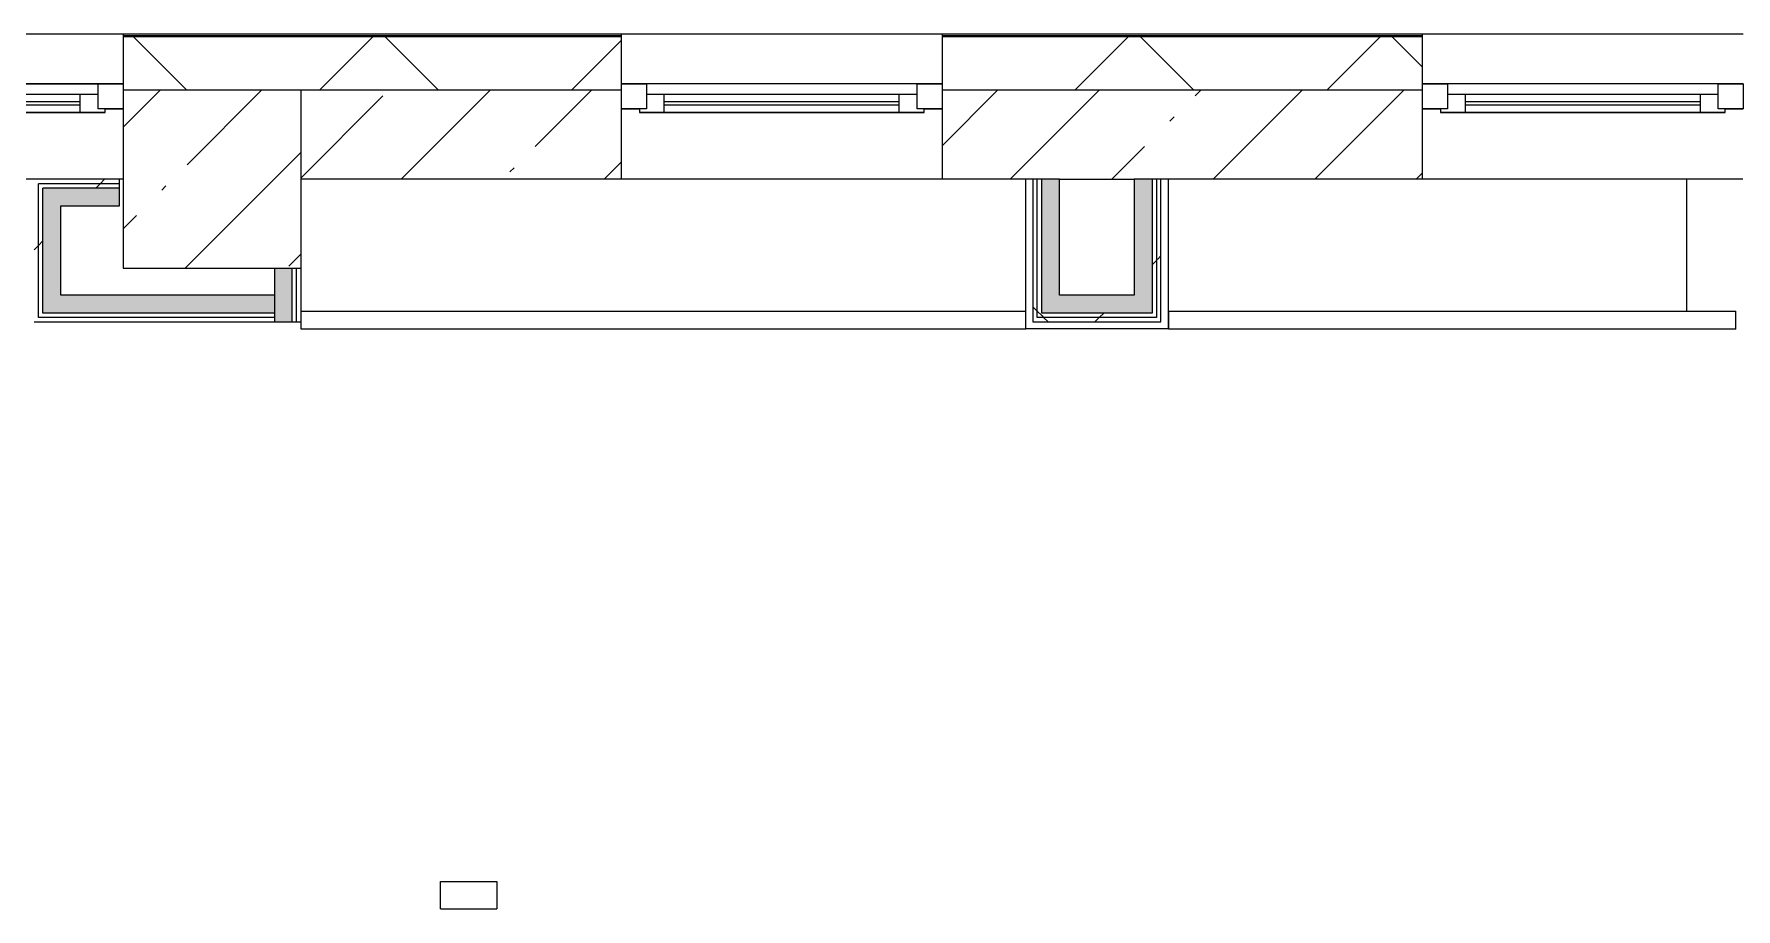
# Model space of a CAD drawing. Header units: millimetres. Extents: x -3245 to 186632, y -8553 to 29000.
# Drawn here: x 174973 to 179753, y 19100 to 21558 of the extents above; entities that cross this region are included whole.
import ezdxf

# ---------------------------------------------------------------- set-up
doc = ezdxf.new("R2010")
doc.units = ezdxf.units.MM
doc.linetypes.add('200_ШТРИХ__ш1_п0_6_', pattern=[800, 500, -300])
for name, color, linetype, lineweight in [('A-DETL-MBND-1', 7, '200_ШТРИХ__ш1_п0_6_', 9), ('A-GLAZ-2', 7, 'Continuous', 5), ('A-WALL', 7, 'Continuous', 9), ('A-WALL-7', 7, 'Continuous', 5), ('I-WALL-29', 7, 'Continuous', 5), ('S-COLS-2', 7, 'Continuous', 5)]:
    doc.layers.add(name, color=color, linetype=linetype, lineweight=lineweight)
for name, color, linetype, lineweight, true_color in [('A-FLOR-2', 7, 'Continuous', 5, 0xaaaaaa), ('I-WALL-27', 7, 'Continuous', 5, 0xe7e7e7), ('I-WALL-28', 7, 'Continuous', 9, 0xe7e7e7)]:
    doc.layers.add(name, color=color, linetype=linetype, lineweight=lineweight, true_color=true_color)
pattern_1 = [(45, (59622.45, 0), (-530.33, 530.33), []), (135, (59622.45, 0), (-530.33, -530.33), [])]

# ---------------------------------------------------------------- blocks, each defined once
blk = doc.blocks.new('120_Окно_СКБ_1Ст - 120_Окно_СКБ_1Ст 900х2500_h_ с форточкой-V166-2_4_1_птичка')
at = {"layer": 'A-GLAZ-2'}
for p, q in [((-450, -127), (-450, -57)), ((-450, -57), (-380, -57)), ((450, -57), (-450, -57)), ((-380, -57), (-380, -127)), ((380, -87), (-380, -87)), ((-380, -87), (-380, -127)), ((-330, -137), (-330, -87)), ((330, -137), (330, -87)), ((380, -127), (380, -57)), ((380, -57), (450, -57)), ((380, -127), (380, -87)), ((450, -57), (450, -127)), ((-380, -127), (-450, -127)), ((-450, -127), (-400, -127)), ((-380, -127), (-400, -127)), ((-400, -127), (-400, -137)), ((-400, -137), (400, -137)), ((400, -137), (-400, -137)), ((-330, -107), (330, -107)), ((330, -117), (-330, -117)), ((450, -127), (380, -127)), ((400, -127), (380, -127)), ((400, -127), (449.8, -127)), ((400, -137), (400, -127))]:
    blk.add_line(p, q, dxfattribs=at)
blk = doc.blocks.new('120_Окно_СКБ_2Ст_Фрамуга сверху - 120_Окно_СКБ_2Ст_2300х2500_h_ ДОО-V190-2_4_1_птичка')
at = {"layer": 'A-GLAZ-2'}
for p, q in [((-1150, -127), (-1150, -57)), ((-1150, -57), (-1080, -57)), ((1150, -57), (-1150, -57)), ((-1080, -57), (-1080, -127)), ((-1080, -57), (1080, -57)), ((520, -87), (-1080, -87)), ((-1080, -87), (-1080, -127)), ((-1030, -137), (-1030, -87)), ((470, -137), (470, -87)), ((520, -127), (520, -57)), ((520, -57), (590, -57)), ((520, -127), (520, -87)), ((590, -57), (590, -127)), ((1080, -87), (590, -87)), ((590, -87), (590, -127)), ((640, -137), (640, -87)), ((1030, -137), (1030, -87)), ((1080, -127), (1080, -57)), ((1080, -57), (1150, -57)), ((1080, -127), (1080, -87)), ((1150, -57), (1150, -127)), ((-1080, -127), (-1150, -127)), ((-1150, -127), (-1100, -127)), ((-1080, -127), (-1100, -127)), ((-1100, -127), (-1100, -137)), ((-1100, -137), (540, -137)), ((540, -137), (-1100, -137)), ((-1030, -107), (470, -107)), ((470, -117), (-1030, -117)), ((590, -127), (520, -127)), ((540, -127), (520, -127)), ((540, -127), (570, -127)), ((540, -127), (570, -127)), ((540, -137), (540, -127)), ((590, -127), (570, -127)), ((570, -127), (570, -137)), ((570, -137), (1100, -137)), ((1100, -137), (570, -137)), ((640, -107), (1030, -107)), ((1030, -117), (640, -117)), ((1150, -127), (1080, -127)), ((1100, -127), (1080, -127)), ((1100, -127), (1150, -127)), ((1100, -137), (1100, -127))]:
    blk.add_line(p, q, dxfattribs=at)
blk = doc.blocks.new('120_Окно_СКБ_1Ст - 120_Окно_СКБ_1Ст 900х2500_h_ с форточкой-22877787-2_4_1_птичка')
at = {"layer": 'A-GLAZ-2'}
for p, q in [((-450, -127), (-450, -57)), ((-450, -57), (-380, -57)), ((450, -57), (-450, -57)), ((-380, -57), (-380, -127)), ((380, -87), (-380, -87)), ((-380, -87), (-380, -127)), ((-330, -137), (-330, -87)), ((330, -137), (330, -87)), ((380, -127), (380, -57)), ((380, -57), (450, -57)), ((380, -127), (380, -87)), ((450, -57), (450, -127)), ((-380, -127), (-450, -127)), ((-450, -127), (-400, -127)), ((-380, -127), (-400, -127)), ((-400, -127), (-400, -137)), ((-400, -137), (400, -137)), ((400, -137), (-400, -137)), ((-330, -107), (330, -107)), ((330, -117), (-330, -117)), ((450, -127), (380, -127)), ((400, -127), (380, -127)), ((400, -127), (450, -127)), ((400, -137), (400, -127))]:
    blk.add_line(p, q, dxfattribs=at)
blk = doc.blocks.new('BSC_Колонна _Прямоугольная - 500х500-23282985-2_4_1_птичка')
at = {"layer": 'S-COLS-2'}
h = blk.add_hatch(dxfattribs=at)
h.set_pattern_fill('FP_193', color=256, style=0, pattern_type=2)
h.set_pattern_definition([(45, (-115850.45, -21150), (-285.1231, 285.1231), []), (45, (-115565.32, -21150), (-285.1231, 285.1231), [504.031, -100.806, 16.764, -84.042])])
h.paths.add_polyline_path([(-250, -250), (250, -250), (250, 250), (-250, 250), (-250, -95.3)])
for p, q in [((250, 250), (-250, 250)), ((-250, 250), (-250, -250)), ((250, -250), (250, 250)), ((-250, -250), (250, -250))]:
    blk.add_line(p, q, dxfattribs=at)

msp = doc.modelspace()

# ---------------------------------------------------------------- hatches: boundary and pattern name
at = {"layer": 'A-WALL-7'}
h = msp.add_hatch(dxfattribs=at)
h.set_pattern_fill('FP_123', color=256, style=0, pattern_type=2)
h.set_pattern_definition([(45, (59622.45, 0), (-353.5534, 353.5534), []), (135, (59622.45, 0), (-353.5534, -353.5534), [])])
h.paths.add_polyline_path([(184852.4, 21400), (184852.4, 21550), (179772.7, 21550), (179772.7, 21400), (184702.4, 21400)])
h.paths.add_polyline_path([(178872.7, 21400), (178872.7, 21550), (177522.9, 21550), (177522.9, 21400), (178129.3, 21400)])
h.paths.add_polyline_path([(166071.6, 21400), (166472.9, 21400), (166472.9, 21550), (165172.7, 21550), (165172.7, 21400), (165672.4, 21400)])
h.paths.add_polyline_path([(168672.9, 21400), (168672.9, 21550), (167372.9, 21550), (167372.9, 21400), (167926.6, 21400)])
h.paths.add_polyline_path([(169572.9, 21400), (170872.4, 21400), (170872.4, 21550), (169572.9, 21550)])
h.paths.add_polyline_path([(175722.9, 21400), (176622.9, 21400), (176622.9, 21550), (175222.9, 21550), (175222.9, 21400), (175346.8, 21400)])
h.paths.add_polyline_path([(171772.4, 21400), (172922.9, 21400), (172922.9, 21550), (171772.4, 21550)])
h.paths.add_polyline_path([(159578.9, 21400), (160772.4, 21400), (160772.4, 21550), (156232.4, 21550), (156232.4, 21400), (158651.4, 21400)])
h.paths.add_polyline_path([(161672.4, 21400), (162872.7, 21400), (162872.7, 21550), (161672.4, 21550)])
h.paths.add_polyline_path([(152932.4, 21400), (152932.4, 21550), (152682.4, 21550), (152682.4, 21400)])
at = {"layer": 'I-WALL-27'}
for points in [[(175212.9, 21075), (175212.9, 21125), (175047.9, 21125), (175047.9, 21075)], [(175697.9, 20749), (175697.9, 20900), (175647.9, 20900), (175647.9, 20749)]]:
    msp.add_hatch(color=256, dxfattribs=at).paths.add_polyline_path(points)
at = {"layer": 'I-WALL-28'}
for points in [[(177852.9, 20774), (177852.9, 21150), (177802.9, 21150), (177802.9, 20774)], [(178112.9, 20824), (178112.9, 21150), (178062.9, 21150), (178062.9, 20824)], [(174997.9, 20774), (175047.9, 20774), (175047.9, 21125), (174997.9, 21125), (174997.9, 21054.7)], [(175047.9, 20774), (175647.9, 20774), (175647.9, 20824), (175047.9, 20824)], [(177852.9, 20774), (178112.9, 20774), (178112.9, 20824), (177852.9, 20824)]]:
    msp.add_hatch(color=256, dxfattribs=at).paths.add_polyline_path(points)
at = {"layer": 'I-WALL-29'}
h = msp.add_hatch(dxfattribs=at)
h.set_pattern_fill('FP_131', color=256, style=0, pattern_type=2)
h.set_pattern_definition([(45, (59622.45, 0), (-285.1231, 285.1231), []), (45, (59907.57, 0), (-285.1231, 285.1231), [504.031, -100.806, 16.764, -84.042])])
h.paths.add_polyline_path([(171772.4, 21150), (172922.9, 21150), (172922.9, 21400), (171772.4, 21400)])
h.paths.add_polyline_path([(175722.9, 21150), (176622.9, 21150), (176622.9, 21400), (175722.9, 21400), (175722.9, 21239.3)])
h.paths.add_polyline_path([(180832.4, 21150), (180832.4, 21400), (180472.4, 21400), (180472.4, 21150)])
h.paths.add_polyline_path([(178137.9, 21150), (178872.7, 21150), (178872.7, 21400), (177522.9, 21400), (177522.9, 21150), (178129.3, 21150)])
h.paths.add_polyline_path([(160759.9, 21150), (160772.4, 21150), (160772.4, 21400), (160422.4, 21400), (160422.4, 21150), (160747.4, 21150)])
h.paths.add_polyline_path([(162361.5, 21150), (162872.7, 21150), (162872.7, 21400), (161672.4, 21400), (161672.4, 21150)])
h.paths.add_polyline_path([(165672.4, 21150), (166472.9, 21150), (166472.9, 21400), (165672.4, 21400)])
h.paths.add_polyline_path([(167926.6, 21150), (168672.9, 21150), (168672.9, 21400), (167372.9, 21400), (167372.9, 21150), (167847.4, 21150)])
h.paths.add_polyline_path([(170872.4, 21150), (170872.4, 21400), (170672.4, 21400), (170672.4, 21150), (170709.2, 21150)])
h.paths.add_polyline_path([(169972.4, 21150), (169972.4, 21400), (169572.9, 21400), (169572.9, 21150), (169781.6, 21150)])
h = msp.add_hatch(dxfattribs=at)
h.set_pattern_fill('FP_227', color=256, style=0, pattern_type=2)
h.set_pattern_definition(pattern_1)
h.paths.add_polyline_path([(174972.9, 20749), (174985.4, 20749), (174985.4, 21150), (174972.9, 21150), (174972.9, 21054.7)])
h = msp.add_hatch(dxfattribs=at)
h.set_pattern_fill('FP_227', color=256, style=0, pattern_type=2)
h.set_pattern_definition(pattern_1)
h.paths.add_polyline_path([(175047.9, 21137.5), (175212.9, 21137.5), (175212.9, 21150), (174985.4, 21150), (174985.4, 21137.5), (174997.9, 21137.5)])
h = msp.add_hatch(dxfattribs=at)
h.set_pattern_fill('FP_227', color=256, style=0, pattern_type=2)
h.set_pattern_definition(pattern_1)
h.paths.add_polyline_path([(174985.4, 20761.5), (174997.9, 20761.5), (174997.9, 21137.5), (174985.4, 21137.5), (174985.4, 21054.7)])
h = msp.add_hatch(dxfattribs=at)
h.set_pattern_fill('FP_227', color=256, style=0, pattern_type=2)
h.set_pattern_definition(pattern_1)
h.paths.add_polyline_path([(175212.9, 21125), (175212.9, 21137.5), (174997.9, 21137.5), (174997.9, 21125), (175047.9, 21125)])
h = msp.add_hatch(dxfattribs=at)
h.set_pattern_fill('FP_227', color=256, style=0, pattern_type=2)
h.set_pattern_definition(pattern_1)
h.paths.add_polyline_path([(177790.4, 20749), (177790.4, 21150), (177777.9, 21150), (177777.9, 20749)])
h = msp.add_hatch(dxfattribs=at)
h.set_pattern_fill('FP_227', color=256, style=0, pattern_type=2)
h.set_pattern_definition(pattern_1)
h.paths.add_polyline_path([(177802.9, 20761.5), (177802.9, 21150), (177790.4, 21150), (177790.4, 20761.5)])
h = msp.add_hatch(dxfattribs=at)
h.set_pattern_fill('FP_227', color=256, style=0, pattern_type=2)
h.set_pattern_definition(pattern_1)
h.paths.add_polyline_path([(178112.9, 20774), (178125.4, 20774), (178125.4, 21150), (178112.9, 21150), (178112.9, 20824)])
h = msp.add_hatch(dxfattribs=at)
h.set_pattern_fill('FP_227', color=256, style=0, pattern_type=2)
h.set_pattern_definition(pattern_1)
h.paths.add_polyline_path([(178137.9, 20761.5), (178137.9, 21150), (178125.4, 21150), (178129.3, 20761.5)])
h = msp.add_hatch(dxfattribs=at)
h.set_pattern_fill('FP_227', color=256, style=0, pattern_type=2)
h.set_pattern_definition(pattern_1)
h.paths.add_polyline_path([(175710.4, 20749), (175710.4, 20900), (175697.9, 20900), (175697.9, 20749)])
h = msp.add_hatch(dxfattribs=at)
h.set_pattern_fill('FP_227', color=256, style=0, pattern_type=2)
h.set_pattern_definition(pattern_1)
h.paths.add_polyline_path([(178137.9, 20749), (178137.9, 20761.5), (177790.4, 20761.5), (177790.4, 20749), (178129.3, 20749)])
h = msp.add_hatch(dxfattribs=at)
h.set_pattern_fill('FP_227', color=256, style=0, pattern_type=2)
h.set_pattern_definition(pattern_1)
h.paths.add_polyline_path([(177802.9, 20761.5), (178125.4, 20761.5), (178125.4, 20774), (177802.9, 20774)])

# ---------------------------------------------------------------- linework, layer by layer
at = {"layer": 'A-DETL-MBND-1'}
for p, q in [((179614.4, 20779), (179614.4, 21150)), ((176114.4, 19100), (176114.4, 19177.5)), ((176114.4, 19177.5), (176272.4, 19177.5)), ((176272.4, 19177.5), (176272.4, 19100)), ((176114.4, 19100), (176272.4, 19100))]:
    msp.add_line(p, q, dxfattribs=at)
at = {"layer": 'A-FLOR-2'}
for p, q in [((177757.9, 20779), (177757.9, 21150)), ((178157.9, 21150), (178157.9, 20730)), ((178157.9, 20730), (177757.9, 20730))]:
    msp.add_line(p, q, dxfattribs=at)
at = {"layer": 'A-WALL'}
for p, q in [((176622.9, 21553), (175222.9, 21553)), ((176622.9, 21550), (175222.9, 21550)), ((178872.7, 21553), (177522.9, 21553)), ((178872.7, 21550), (177522.9, 21550)), ((176622.9, 21400), (175722.9, 21400)), ((178872.7, 21400), (177522.9, 21400)), ((175047.9, 21150), (174985.4, 21150)), ((174985.4, 20761.5), (174985.4, 21137.5)), ((175212.9, 21137.5), (174985.4, 21137.5)), ((177852.9, 21150), (177777.9, 21150)), ((177790.4, 20761.5), (177790.4, 21150)), ((177802.9, 20774), (177802.9, 21150)), ((178137.9, 21150), (178062.9, 21150)), ((178112.9, 21150), (178112.9, 20774)), ((178125.4, 21150), (178125.4, 20761.5)), ((174997.9, 20774), (174997.9, 21125)), ((175212.9, 21125), (174997.9, 21125)), ((175697.9, 20749), (175697.9, 20900)), ((175710.4, 20749), (175710.4, 20900)), ((175647.9, 20761.5), (174985.4, 20761.5)), ((175647.9, 20774), (174997.9, 20774)), ((178125.4, 20761.5), (177790.4, 20761.5)), ((178112.9, 20774), (177802.9, 20774))]:
    msp.add_line(p, q, dxfattribs=at)
at = {"layer": 'A-WALL-7'}
for p, q in [((179772.7, 21558), (169572.9, 21558)), ((175222.9, 21558), (175222.9, 21400)), ((176622.9, 21400), (176622.9, 21558)), ((177522.9, 21558), (177522.9, 21400)), ((178872.7, 21400), (178872.7, 21558))]:
    msp.add_line(p, q, dxfattribs=at)
at = {"layer": 'I-WALL-29'}
for p, q in [((176622.9, 21150), (176622.9, 21400)), ((177522.9, 21400), (177522.9, 21150)), ((178872.7, 21150), (178872.7, 21400)), ((175222.9, 21150), (170672.4, 21150)), ((175212.9, 21075), (175212.9, 21150)), ((177777.9, 21150), (175722.9, 21150)), ((177777.9, 21150), (177777.9, 20749)), ((177852.9, 21150), (178062.9, 21150)), ((177852.9, 20824), (177852.9, 21150)), ((178062.9, 21150), (178062.9, 20824)), ((179772.4, 21150), (178137.9, 21150)), ((178137.9, 20749), (178137.9, 21150)), ((175047.9, 20824), (175047.9, 21075)), ((175047.9, 21075), (175212.9, 21075)), ((175647.9, 20900), (175647.9, 20749)), ((175722.9, 20729), (175722.9, 20900)), ((175647.9, 20824), (175047.9, 20824)), ((178062.9, 20824), (177852.9, 20824)), ((174972.9, 20749), (175722.9, 20749)), ((175722.9, 20779), (177757.9, 20779)), ((177757.9, 20729), (177757.9, 20779)), ((177777.9, 20749), (178137.9, 20749)), ((178158.9, 20779), (179752.7, 20779)), ((178158.9, 20779), (178158.9, 20729)), ((179752.7, 20729), (179752.7, 20779)), ((177757.9, 20729), (175722.9, 20729)), ((179752.7, 20729), (178158.9, 20729))]:
    msp.add_line(p, q, dxfattribs=at)

# ---------------------------------------------------------------- block references
at = {"layer": 'A-GLAZ-2'}
for name, p in [('120_Окно_СКБ_2Ст_Фрамуга сверху - 120_Окно_СКБ_2Ст_2300х2500_h_ ДОО-V190-2_4_1_птичка', (174072.9, 21475)), ('120_Окно_СКБ_1Ст - 120_Окно_СКБ_1Ст 900х2500_h_ с форточкой-22877787-2_4_1_птичка', (177072.9, 21475)), ('120_Окно_СКБ_1Ст - 120_Окно_СКБ_1Ст 900х2500_h_ с форточкой-V166-2_4_1_птичка', (179322.7, 21475))]:
    msp.add_blockref(name, p, dxfattribs=at)
at = {"layer": 'S-COLS-2'}
msp.add_blockref('BSC_Колонна _Прямоугольная - 500х500-23282985-2_4_1_птичка', (175472.9, 21150), dxfattribs=at)

doc.saveas('drawing.dxf')
